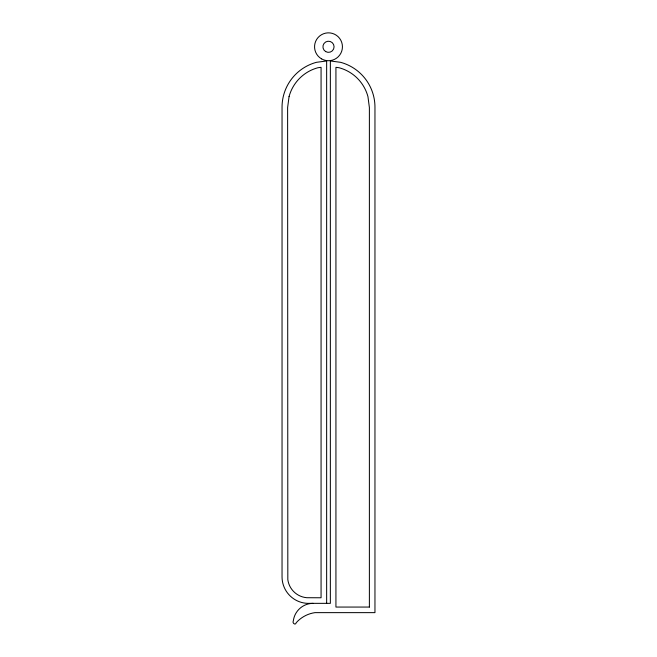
<?xml version="1.0" encoding="UTF-8"?>
<svg xmlns="http://www.w3.org/2000/svg" width="657" height="657" viewBox="0 0 657 657"><rect width="100%" height="100%" fill="white"/><g stroke="black" fill="none" stroke-linecap="round" stroke-linejoin="round"><path stroke-width="0.99" d="M326.644 603.348L326.644 60.97L316.477 62.308A46.458 46.458 0 0 0 282.042 107.181L282.042 576.846A26.535 26.535 0 0 0 309.915 603.348L330.356 603.348L330.356 60.97L340.523 62.308A46.458 46.458 0 0 1 374.958 107.181L374.958 612.636L314.974 612.636A31.019 31.019 0 0 0 296.315 622.606C295.749 625.817 291.741 623.132 293.367 620.684A19.94 19.94 0 0 1 295.864 613.318L297.317 611.15A19.94 19.94 0 0 1 313.134 603.348M289.055 96.612L287.618 107.551L287.823 579.671A20.942 20.942 0 0 0 306.811 597.714L321.068 597.771L321.068 67.326L317.931 67.737A40.833 40.833 0 0 0 289.055 96.612M369.382 607.06L335.932 607.06L335.932 67.326L339.069 67.737A40.833 40.833 0 0 1 367.945 96.612L369.382 107.551L369.382 607.06M321.528 58.859A13.937 13.937 0 0 0 342.437 46.787A13.937 13.937 0 0 0 321.528 34.714A13.937 13.937 0 0 0 321.528 58.859M325.716 51.616A5.576 5.576 0 0 0 334.076 46.787A5.576 5.576 0 0 0 325.716 41.958A5.576 5.576 0 0 0 325.716 51.616"/></g></svg>
